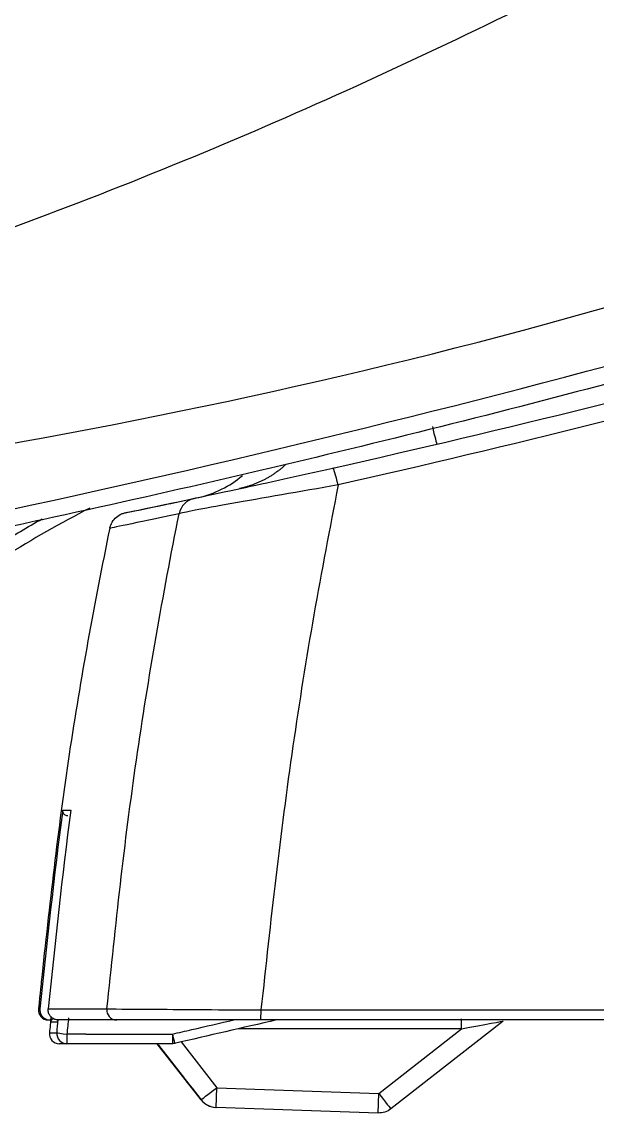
# Model space of a CAD drawing. Header units: millimetres. Extents: x 28 to 2363, y 8 to 1657.
# Drawn here: x 1946.6 to 2004.7, y 531.8 to 641.9 of the extents above; entities that cross this region are included whole.
import ezdxf

# ---------------------------------------------------------------- set-up
doc = ezdxf.new("R2010")
doc.units = ezdxf.units.MM
doc.layers.add('1LINE', color=7, linetype='CONTINUOUS')

msp = doc.modelspace()

# ---------------------------------------------------------------- linework, layer by layer
at = {"layer": '1LINE', "linetype": 'Continuous'}
for p, q in [((1995.2, 541.07), (1983.86, 532.21)), ((1951.16, 539.75), (1951.16, 538.78)), ((1961.82, 539.75), (1961.82, 538.78)), ((1990.97, 540.29), (1968.45, 540.29)), ((1982.63, 533.77), (1990.97, 540.29)), ((1964.71, 533.13), (1960.29, 538.78)), ((1960.39, 538.65), (1960.29, 538.78)), ((1960.29, 538.78), (1964.71, 533.13)), ((1960.29, 538.78), (1960.4, 538.65)), ((1963.04, 535.26), (1960.39, 538.65)), ((1960.4, 538.65), (1963.04, 535.26)), ((1962.68, 538.96), (1966.28, 534.34)), ((1963.34, 534.88), (1962.64, 535.77)), ((1962.64, 535.77), (1963.34, 534.88)), ((1963.04, 535.26), (1962.64, 535.77)), ((1962.64, 535.77), (1963.04, 535.26)), ((1963.34, 534.88), (1963.47, 534.71)), ((1963.47, 534.71), (1963.34, 534.88)), ((1963.47, 534.71), (1963.81, 534.28)), ((1963.81, 534.28), (1963.47, 534.71)), ((1964.71, 533.13), (1963.81, 534.28)), ((1963.81, 534.28), (1964.71, 533.13)), ((1966.22, 532.36), (1966.28, 534.34)), ((1966.28, 534.34), (1982.63, 533.77)), ((1964.71, 533.13), (1964.71, 533.13)), ((1964.71, 533.13), (1964.71, 533.13)), ((1982.56, 531.79), (1982.63, 533.77)), ((1966.22, 532.36), (1966.22, 532.36)), ((1966.22, 532.36), (1966.22, 532.36)), ((1982.56, 531.79), (1966.22, 532.36)), ((1968.15, 532.29), (1968.16, 532.29))]:
    msp.add_line(p, q, dxfattribs=at)
for centre, radius, start, end in [((1711.87, 1779.28), 1212, 281.67107, 282.02617), ((1966.28, 534.36), 2, 218, 268.005), ((1966.28, 534.36), 2, 218, 268.005)]:
    msp.add_arc(centre, radius, start, end, dxfattribs=at)
at = {"layer": '1LINE', "linetype": 'Continuous', "extrusion": (0, 0, -1)}
for centre, radius, start, end in [((-1961.82, 539.78), 1, 256.9733, 270.0004), ((-1982.63, 533.79), 2, 232, 271.995)]:
    msp.add_arc(centre, radius, start, end, dxfattribs=at)
at = {"layer": '1LINE', "linetype": 'Continuous'}
for centre, major_axis, ratio, start_param, end_param in [((1978.45, 594.91), (0.44, -1.95), 0.064556, 1.681919, 3.141593), ((1964.44, 591.84), (0.42, -1.96), 0.996949, 3.141593, 4.298878), ((1949.29, 542.18), (0, 1), 0.999997, 1.464392, 3.141593), ((1956.19, 542.18), (0, 1), 0.997223, 1.464044, 3.141593), ((1970.72, 542.18), (0, 1), 0.034413, 3.141593, 4.713142), ((1990.97, 540.28), (0, -1), 0.000302, 1.579523, 3.139825), ((1950.4, 539.78), (0, 1), 0.99993, 1.464548, 3.141586), ((1951.16, 539.78), (0, -1), 0.999624, 4.606052, 6.283179), ((1951.16, 539.78), (0.994, -0.107), 0.034699, 3.168894, 4.716127), ((1961.82, 539.78), (-0.225, 0.974), 0.007871, 1.604804, 3.141593), ((1966.28, 534.36), (-1.58, -1.23), 0.006691, 0, 1.565186), ((1982.63, 533.79), (-1.23, 1.58), 0.00561, 1.577487, 3.141593)]:
    msp.add_ellipse(centre, major_axis=major_axis, ratio=ratio, start_param=start_param, end_param=end_param, dxfattribs=at)
at = {"layer": '1LINE', "linetype": 'Continuous', "extrusion": (0, 0, -1)}
msp.add_ellipse((1990.94, 540.28), major_axis=(4.26, 0.79), ratio=0.000599, start_param=4.720229, end_param=6.284335, dxfattribs=at)
at = {"layer": '1LINE'}
for points, knots in [([(2074.23, 706.78), (2064.5, 701.59), (2043.96, 691.07), (2012.12, 676.21), (1978.82, 662.13), (1945.04, 649.31), (1910.81, 637.78), (1876.2, 627.57), (1843.77, 619.34), (1813.65, 612.79), (1785.92, 607.64), (1758.08, 603.31), (1730.35, 598.47), (1704.57, 594.25), (1680.72, 590.91), (1658.8, 588.52), (1636.81, 587.26), (1616.6, 586.25), (1603.71, 585.67), (1598.15, 585.43)], [0, 0, 0, 0, 0.066765, 0.139736, 0.212695, 0.285623, 0.358505, 0.431325, 0.504072, 0.561046, 0.617962, 0.674823, 0.731642, 0.788403, 0.832954, 0.877453, 0.921897, 0.966303, 1, 1, 1, 1]), ([(2073.64, 688.02), (2068.86, 684.87), (2064.08, 681.77), (2054.17, 675.46), (2049.18, 672.34), (2034.02, 663.14), (2023.68, 657.21), (2002.81, 646.06), (1992.23, 640.8), (1970.56, 630.9), (1959.45, 626.26), (1936.68, 617.72), (1924.97, 613.79), (1901.09, 606.7), (1888.95, 603.53), (1864.33, 598.15), (1851.95, 595.95), (1833.39, 593.42), (1827.22, 592.71), (1814.87, 591.46), (1808.71, 590.94), (1796.4, 590.06), (1790.26, 589.72), (1777.97, 589.19), (1771.85, 589.03), (1753.63, 588.37), (1741.77, 587.83), (1718.64, 586.8), (1707.37, 586.31), (1690.97, 585.76), (1685.56, 585.6), (1675.09, 585.37), (1670, 585.3), (1660.14, 585.23), (1655.36, 585.24), (1646.11, 585.33), (1641.64, 585.42), (1633.06, 585.53), (1628.98, 585.57), (1621.57, 585.61), (1618.21, 585.61), (1612.18, 585.59), (1609.49, 585.58), (1604.78, 585.53), (1602.75, 585.5), (1599.48, 585.45), (1598.23, 585.42), (1596.46, 585.39), (1595.94, 585.37), (1595.82, 585.37)], [0, 0, 0, 0, 0.03125, 0.03125, 0.0625, 0.0625, 0.125, 0.125, 0.1875, 0.1875, 0.25, 0.25, 0.3125, 0.3125, 0.375, 0.375, 0.4375, 0.4375, 0.46875, 0.46875, 0.5, 0.5, 0.53125, 0.53125, 0.5625, 0.5625, 0.625, 0.625, 0.6875, 0.6875, 0.71875, 0.71875, 0.75, 0.75, 0.78125, 0.78125, 0.8125, 0.8125, 0.84375, 0.84375, 0.875, 0.875, 0.90625, 0.90625, 0.9375, 0.9375, 0.96875, 0.96875, 1, 1, 1, 1]), ([(1595.82, 585.37), (1605.72, 585.81), (1615.63, 586.28), (1635.43, 587.29), (1645.34, 587.74), (1674.95, 590.09), (1694.55, 592.86), (1733.68, 599.17), (1753.18, 602.72), (1792.35, 609), (1811.8, 612.63), (1869.62, 625.51), (1907.53, 636.52), (1954.63, 653.44), (1964.43, 657.14), (1974.17, 661.01)], [0, 0, 0, 0, 0.076593, 0.076593, 0.153187, 0.153187, 0.306373, 0.306373, 0.45956, 0.45956, 0.612747, 0.612747, 0.91912, 0.91912, 1, 1, 1, 1]), ([(1593.92, 583.58), (1593.89, 583.33), (1595.29, 583.12), (1599.52, 582.81), (1601.31, 582.7), (1605.53, 582.49), (1607.96, 582.38), (1613.47, 582.14), (1616.55, 582.01), (1623.4, 581.72), (1627.19, 581.56), (1635.26, 581.21), (1639.48, 580.99), (1648.28, 580.6), (1652.86, 580.44), (1667.03, 580.08), (1677.12, 580.01), (1698.3, 580.13), (1709.22, 580.32), (1731.62, 580.8), (1743.1, 581.08), (1760.7, 581.41), (1766.62, 581.5), (1778.6, 581.62), (1784.77, 581.74), (1803.13, 582.36), (1815.42, 583.12), (1833.9, 584.82), (1840.07, 585.47), (1852.45, 586.73), (1858.66, 587.37), (1877.34, 589.39), (1889.9, 590.89), (1914.75, 594.26), (1927.13, 596.13), (1964.27, 602.51), (1988.86, 607.95), (2025.55, 619.08), (2037.76, 623.27), (2062.29, 632.36), (2074.49, 637.16), (2086.42, 642.22)], [0, 0, 0, 0, 0.0625, 0.0625, 0.09375, 0.09375, 0.125, 0.125, 0.15625, 0.15625, 0.1875, 0.1875, 0.21875, 0.21875, 0.25, 0.25, 0.3125, 0.3125, 0.375, 0.375, 0.4375, 0.4375, 0.46875, 0.46875, 0.5, 0.5, 0.5625, 0.5625, 0.59375, 0.59375, 0.625, 0.625, 0.6875, 0.6875, 0.75, 0.75, 0.875, 0.875, 0.9375, 0.9375, 1, 1, 1, 1]), ([(1592.36, 568.96), (1592.35, 568.96), (1593.78, 568.84), (1599.47, 568.42), (1603.63, 568.11), (1614.58, 567.4), (1621.56, 566.99), (1633.65, 566.42), (1637.89, 566.24), (1646.65, 565.91), (1651.18, 565.77), (1665.19, 565.41), (1675.08, 565.27), (1695.94, 565.25), (1706.96, 565.37), (1729.51, 565.95), (1740.97, 566.39), (1764.2, 567.64), (1775.98, 568.43), (1799.85, 570.39), (1811.94, 571.56), (1836.38, 574.3), (1848.74, 575.87), (1873.33, 579.34), (1885.56, 581.27), (1909.89, 585.49), (1922, 587.8), (1958.19, 595.22), (1982.11, 600.87), (2029.52, 613.55), (2053, 620.58), (2076.26, 628.27)], [0, 0, 0, 0, 0.0625, 0.0625, 0.125, 0.125, 0.1875, 0.1875, 0.21875, 0.21875, 0.25, 0.25, 0.3125, 0.3125, 0.375, 0.375, 0.4375, 0.4375, 0.5, 0.5, 0.5625, 0.5625, 0.625, 0.625, 0.6875, 0.6875, 0.75, 0.75, 0.875, 0.875, 1, 1, 1, 1])]:
    msp.add_open_spline(points, degree=3, knots=knots, dxfattribs=at)
at = {"layer": '1LINE', "linetype": 'Continuous'}
for points, knots in [([(2076.61, 626.45), (2052.99, 618.67), (2029.06, 611.55), (1992.69, 601.92), (1980.5, 598.89), (1962.13, 594.61), (1955.99, 593.23), (1946.77, 591.22), (1943.69, 590.57), (1939.07, 589.6), (1937.53, 589.28), (1934.45, 588.65), (1932.91, 588.34), (1931.36, 588.02)], [0, 0, 0, 0, 0.5, 0.5, 0.75, 0.75, 0.875, 0.875, 0.9375, 0.9375, 0.96875, 0.96875, 1, 1, 1, 1]), ([(1964.02, 593.8), (1964.29, 593.86), (1966.04, 594.23), (1971.33, 595.37), (1974.68, 596.11), (1978.01, 596.86)], [0, 0, 0, 0, 0.5, 0.5, 1, 1, 1, 1]), ([(1978.53, 595.15), (1974.68, 594.48), (1970.82, 593.81), (1964.77, 592.73), (1962.8, 592.35), (1962.49, 592.25)], [0, 0, 0, 0, 0.5, 0.5, 1, 1, 1, 1]), ([(1978.53, 595.15), (1977.7, 590.8), (1976.85, 586.43), (1975.32, 577.65), (1974.62, 573.24), (1972.69, 559.98), (1971.71, 551.08), (1970.75, 542.19)], [0, 0, 0, 0, 0.25, 0.25, 0.5, 0.5, 1, 1, 1, 1]), ([(1955.49, 590.78), (1955.54, 591), (1955.62, 591.22), (1955.85, 591.6), (1956, 591.77), (1956.35, 592.06), (1956.55, 592.18), (1956.85, 592.29), (1956.95, 592.32), (1957.05, 592.34)], [0, 0, 0, 0, 0.290266, 0.290266, 0.580532, 0.580532, 0.870799, 0.870799, 1, 1, 1, 1]), ([(1955.2, 542.29), (1955.65, 546.48), (1956.09, 550.68), (1957.04, 559.05), (1957.58, 563.23), (1959.39, 575.74), (1960.85, 584.03), (1962.49, 592.25)], [0, 0, 0, 0, 0.25, 0.25, 0.5, 0.5, 1, 1, 1, 1]), ([(1955.49, 590.78), (1953.93, 583.23), (1952.55, 575.63), (1950.26, 560.37), (1949.4, 552.7), (1948.58, 545.03)], [0, 0, 0, 0, 0.5, 0.5, 1, 1, 1, 1]), ([(1955.49, 590.78), (1953.93, 583.23), (1952.55, 575.63), (1950.26, 560.37), (1949.4, 552.7), (1948.58, 545.03)], [0, 0, 0, 0, 0.5, 0.5, 1, 1, 1, 1]), ([(1951.25, 561.78), (1951.19, 561.78), (1951.14, 561.79), (1951.03, 561.83), (1950.98, 561.86), (1950.89, 561.93), (1950.85, 561.97), (1950.79, 562.07), (1950.77, 562.12), (1950.75, 562.23), (1950.74, 562.29), (1950.75, 562.35)], [0, 0, 0, 0, 0.197721, 0.197721, 0.395443, 0.395443, 0.593157, 0.593157, 0.790883, 0.790883, 1, 1, 1, 1]), ([(1950.75, 562.35), (1950.83, 562.35), (1950.94, 562.35), (1951.21, 562.35), (1951.38, 562.35), (1951.57, 562.35)], [0, 0, 0, 0, 0.499966, 0.499966, 1, 1, 1, 1]), ([(1948.3, 542.29), (1948.31, 542.29), (1948.32, 542.29), (1948.36, 542.29), (1948.4, 542.29), (1948.44, 542.29)], [0, 0, 0, 0, 0.444361, 0.444361, 1, 1, 1, 1]), ([(1948.44, 542.29), (1948.44, 542.25), (1948.44, 542.21), (1948.44, 542.06), (1948.46, 541.94), (1948.54, 541.73), (1948.6, 541.63), (1948.74, 541.46), (1948.83, 541.39), (1949.02, 541.27), (1949.12, 541.23), (1949.3, 541.19), (1949.37, 541.18), (1949.44, 541.18)], [0, 0, 0, 0, 0.073282, 0.073282, 0.274547, 0.274547, 0.475813, 0.475813, 0.677051, 0.677051, 0.878261, 0.878261, 1, 1, 1, 1]), ([(1950.28, 541.18), (1950.16, 541.18), (1950.05, 541.2), (1949.84, 541.28), (1949.74, 541.33), (1949.56, 541.47), (1949.49, 541.56), (1949.37, 541.75), (1949.32, 541.86), (1949.28, 542.03), (1949.28, 542.1), (1949.27, 542.21), (1949.28, 542.25), (1949.28, 542.29)], [0, 0, 0, 0, 0.201525, 0.201525, 0.403048, 0.403048, 0.604604, 0.604604, 0.806137, 0.806137, 0.926683, 0.926683, 1, 1, 1, 1]), ([(1955.2, 542.29), (1955.49, 542.29), (1957.32, 542.28), (1963.03, 542.24), (1966.88, 542.21), (1970.75, 542.19)], [0, 0, 0, 0, 0.5, 0.5, 1, 1, 1, 1]), ([(1970.75, 542.19), (1971.42, 542.19), (1972.08, 542.19), (1975.42, 542.19), (1978.08, 542.19), (1989.11, 542.19), (1997.46, 542.19), (2005.82, 542.19)], [0, 0, 0, 0, 0.056976, 0.056976, 0.28488, 0.28488, 1, 1, 1, 1]), ([(1949.53, 540.94), (1949.53, 540.99), (1949.55, 541.05), (1949.6, 541.15), (1949.63, 541.2), (1949.71, 541.27), (1949.75, 541.3), (1949.79, 541.33)], [0, 0, 0, 0, 0.345093, 0.345093, 0.690185, 0.690185, 1, 1, 1, 1]), ([(1950.21, 540.94), (1950.18, 540.94), (1950.14, 540.94), (1950.02, 540.94), (1949.94, 540.94), (1949.8, 540.94), (1949.73, 540.94), (1949.62, 540.94), (1949.57, 540.94), (1949.53, 540.94)], [0, 0, 0, 0, 0.117705, 0.117705, 0.413426, 0.413426, 0.709148, 0.709148, 1, 1, 1, 1]), ([(1970.72, 541.18), (1967.11, 541.18), (1963.51, 541.18), (1958.18, 541.18), (1956.46, 541.18), (1956.19, 541.18)], [0, 0, 0, 0, 0.5, 0.5, 1, 1, 1, 1]), ([(1961.82, 539.75), (1962.47, 539.9), (1963.12, 540.05), (1965.18, 540.53), (1966.6, 540.86), (1968.02, 541.18)], [0, 0, 0, 0, 0.314181, 0.314181, 1, 1, 1, 1]), ([(1949.4, 539.89), (1949.43, 539.89), (1949.46, 539.89), (1949.54, 539.89), (1949.6, 539.89), (1949.73, 539.89), (1949.8, 539.89), (1949.96, 539.89), (1950.06, 539.89), (1950.17, 539.89)], [0, 0, 0, 0, 0.165018, 0.165018, 0.434825, 0.434825, 0.704631, 0.704631, 1, 1, 1, 1]), ([(1953.09, 539.75), (1952.99, 539.75), (1952.7, 539.75), (1952.23, 539.75), (1951.69, 539.75), (1951.33, 539.75), (1951.16, 539.75)], [0, 0, 0, 0, 0.17, 0.44, 0.73, 1, 1, 1, 1]), ([(1951.16, 538.78), (1951.15, 538.78), (1951.14, 538.78), (1951.04, 538.78), (1950.95, 538.78), (1950.79, 538.78), (1950.72, 538.78), (1950.59, 538.78), (1950.53, 538.78), (1950.45, 538.78), (1950.42, 538.78), (1950.4, 538.78)], [0, 0, 0, 0, 0.030162, 0.030162, 0.295368, 0.295368, 0.565175, 0.565175, 0.834982, 0.834982, 1, 1, 1, 1]), ([(1961.82, 538.78), (1961.15, 538.78), (1960.48, 538.78), (1956.93, 538.78), (1954.05, 538.78), (1951.16, 538.78)], [0, 0, 0, 0, 0.187642, 0.187642, 1, 1, 1, 1])]:
    msp.add_open_spline(points, degree=3, knots=knots, dxfattribs=at)
for points in [[(1978.01, 596.86), (2012.74, 604.68), (2046.91, 613.97), (2080.49, 624.7)], [(2081.28, 623.23), (2047.61, 612.41), (2013.35, 603.04), (1978.53, 595.15)], [(1988.04, 601.04), (1988.26, 600.08), (1988.48, 599.26), (1988.49, 599.27)], [(1964.4, 593.88), (1966.05, 594.23), (1967.61, 595.01), (1968.87, 596.11)], [(1964.4, 593.88), (1966.05, 594.23), (1967.61, 595.01), (1968.87, 596.11)], [(1957.05, 592.34), (1957.05, 592.34), (1959.37, 592.81), (1964.02, 593.8)], [(1953.47, 592.81), (1950.54, 591.3), (1947.67, 589.67), (1944.87, 587.91)], [(1944.35, 589.16), (1945.77, 590.05), (1947.2, 590.91), (1948.66, 591.73)], [(1962.49, 592.25), (1957.83, 591.26), (1955.5, 590.78), (1955.49, 590.78)], [(1950.75, 562.35), (1949.85, 555.68), (1949.16, 548.98), (1948.44, 542.29)], [(1951.57, 562.35), (1950.67, 555.68), (1949.99, 548.98), (1949.28, 542.29)], [(1948.58, 545.03), (1948.58, 545.03), (1948.47, 543.92), (1948.3, 542.29)], [(1949.28, 542.29), (1950.37, 542.29), (1952.34, 542.29), (1955.2, 542.29)], [(1949.58, 541.51), (1949.52, 540.97), (1949.46, 540.43), (1949.4, 539.89)], [(1949.53, 540.94), (1949.55, 541.12), (1949.57, 541.3), (1949.59, 541.48)], [(1950.17, 539.89), (1950.21, 540.32), (1950.26, 540.75), (1950.3, 541.18)], [(1950.24, 541.18), (1950.23, 541.1), (1950.22, 541.02), (1950.21, 540.94)], [(1956.19, 541.18), (1953.34, 541.18), (1951.36, 541.18), (1950.28, 541.18)], [(1951.34, 541.39), (1951.28, 540.85), (1951.22, 540.3), (1951.16, 539.75)], [(1972.31, 541.18), (1968.88, 540.39), (1965.46, 539.6), (1962.04, 538.81)], [(2005.77, 541.18), (1994.09, 541.18), (1982.41, 541.18), (1970.72, 541.18)], [(1953.09, 539.75), (1956, 539.75), (1958.91, 539.75), (1961.82, 539.75)], [(1964.71, 533.13), (1964.75, 533.08), (1964.79, 533.03), (1964.83, 532.99)], [(1965.23, 532.66), (1965.52, 532.48), (1965.87, 532.37), (1966.22, 532.36)]]:
    msp.add_open_spline(points, degree=3, dxfattribs=at)
msp.add_rational_spline([(1973.29, 597.25), (1971.28, 595.36), (1968.58, 594.78)], [0.931098457392, 0.930095759457, 1], degree=2, dxfattribs=at)

doc.saveas('drawing.dxf')
